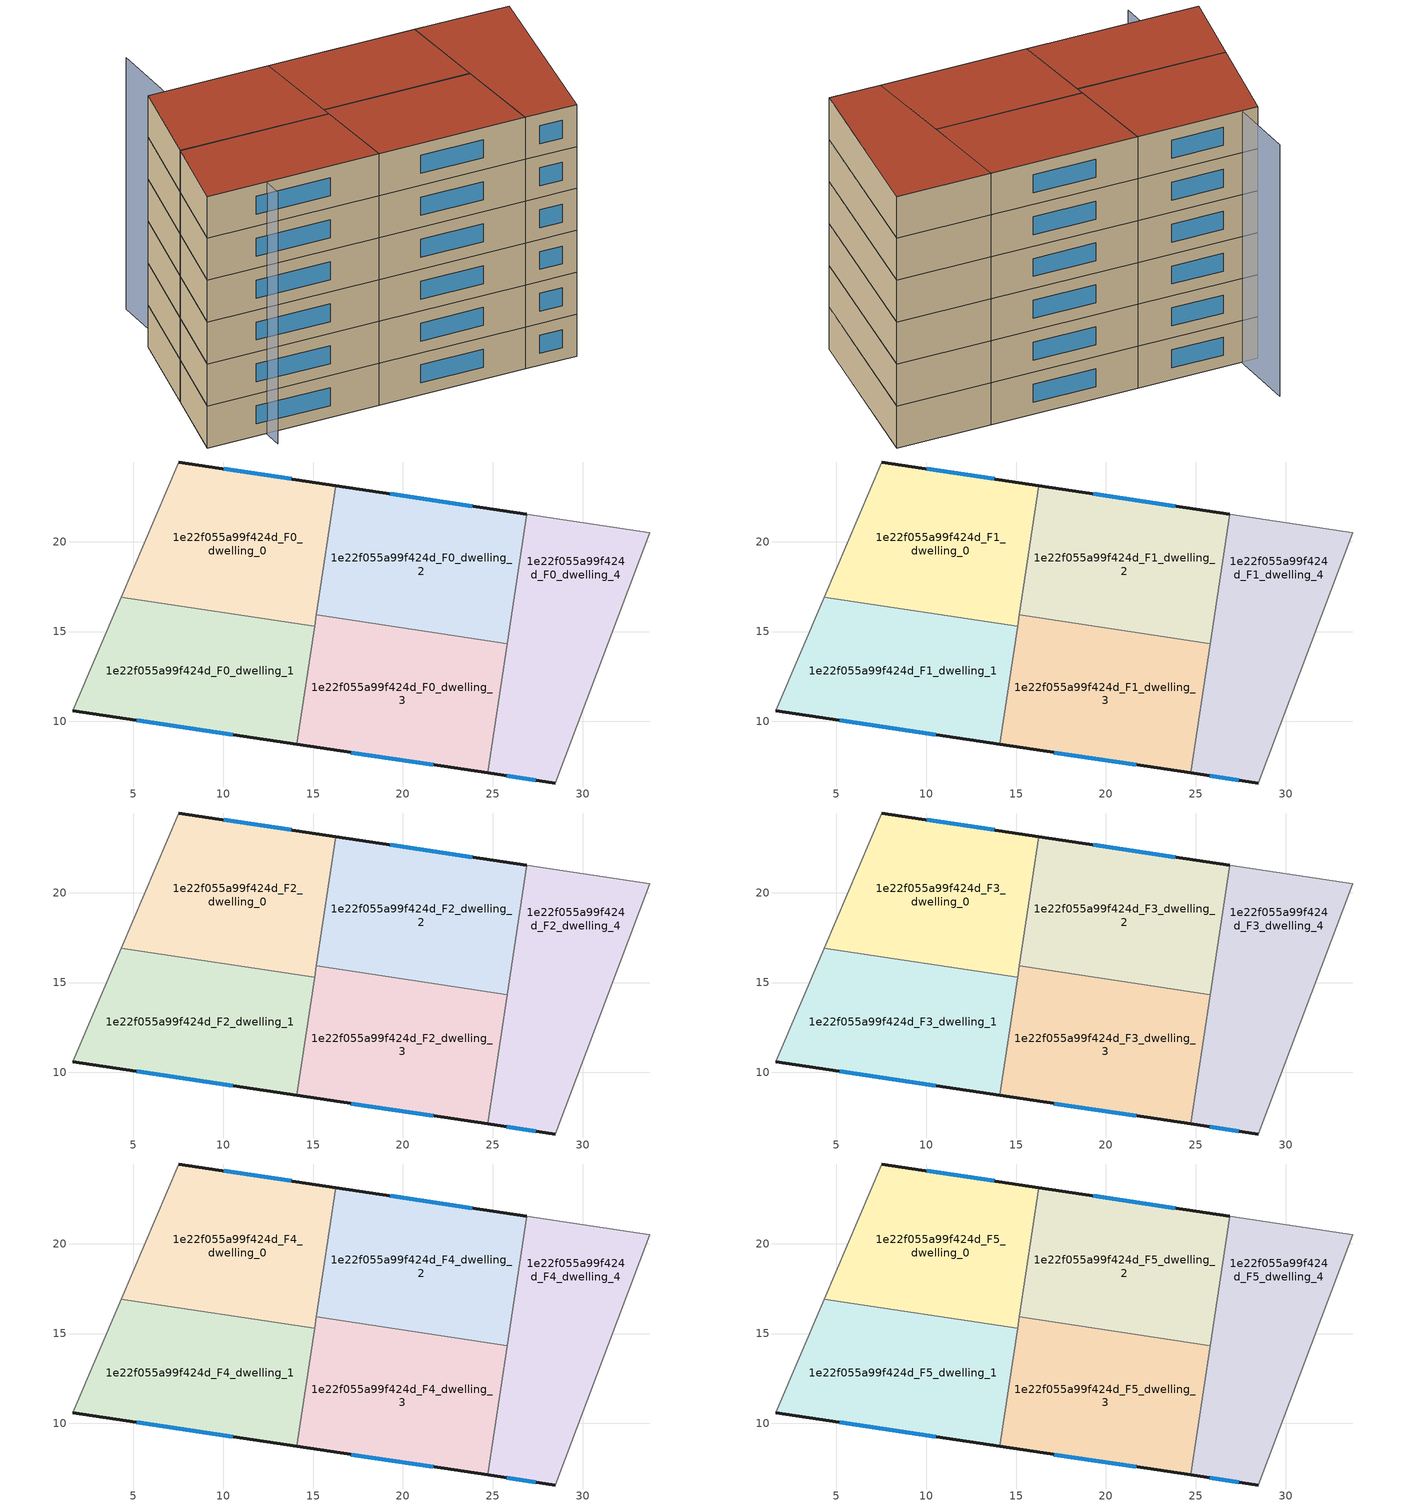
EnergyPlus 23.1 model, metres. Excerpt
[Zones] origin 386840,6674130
1e22f055a99f424d_F0_dwelling_0
 floor ground (EU_floor_Construction): 16.27,23.12 15.09,15.29 4.32,16.91 7.53,24.43 z0
 wall outside (EU_wall_Construction): 16.27,23.12 7.53,24.43 z0:3
 wall adiabatic (EU_wall_Construction): 7.53,24.43 4.32,16.91 z0:3
 wall to 1e22f055a99f424d_F0_dwelling_1 (EU_wall_Construction): 4.32,16.91 15.09,15.29 z0:3
 wall to 1e22f055a99f424d_F0_dwelling_2 (EU_wall_Construction): 15.18,15.93 16.27,23.12 z0:3
 wall to 1e22f055a99f424d_F0_dwelling_3 (EU_wall_Construction): 15.09,15.29 15.18,15.93 z0:3
 window (EU_Window_Construction): 13.77,23.5 10.03,24.06 z0.86:2.14
1e22f055a99f424d_F0_dwelling_1
 floor ground (EU_floor_Construction): 15.09,15.29 14.1,8.72 1.62,10.59 4.32,16.91 z0
 wall outside (EU_wall_Construction): 1.62,10.59 14.1,8.72 z0:3
 wall adiabatic (EU_wall_Construction): 4.32,16.91 1.62,10.59 z0:3
 wall to 1e22f055a99f424d_F0_dwelling_3 (EU_wall_Construction): 14.1,8.72 15.09,15.29 z0:3
 window (EU_Window_Construction): 5.19,10.06 10.53,9.26 z0.86:2.14
1e22f055a99f424d_F0_dwelling_2
 floor ground (EU_floor_Construction): 26.88,21.52 25.79,14.33 15.18,15.92 16.27,23.12 z0
 wall outside (EU_wall_Construction): 26.88,21.52 16.27,23.12 z0:3
 wall to 1e22f055a99f424d_F0_dwelling_3 (EU_wall_Construction): 15.18,15.92 25.79,14.33 z0:3
 wall to 1e22f055a99f424d_F0_dwelling_4 (EU_wall_Construction): 25.79,14.33 26.88,21.52 z0:3
 window (EU_Window_Construction): 23.84,21.98 19.3,22.66 z0.86:2.14
1e22f055a99f424d_F0_dwelling_3
 floor ground (EU_floor_Construction): 25.79,14.33 24.71,7.14 14.1,8.72 15.18,15.92 z0
 wall outside (EU_wall_Construction): 14.1,8.72 24.71,7.14 z0:3
 wall to 1e22f055a99f424d_F0_dwelling_4 (EU_wall_Construction): 24.71,7.14 25.79,14.33 z0:3
 window (EU_Window_Construction): 17.13,8.27 21.68,7.59 z0.86:2.14
1e22f055a99f424d_F0_dwelling_4
 floor ground (EU_floor_Construction): 33.73,20.49 28.47,6.58 24.71,7.14 26.88,21.52 z0
 wall outside (EU_wall_Construction): 24.71,7.14 28.47,6.58 z0:3
 wall adiabatic (EU_wall_Construction): 28.47,6.58 33.73,20.49 26.88,21.52 z0:3
 window (EU_Window_Construction): 25.78,6.98 27.39,6.74 z0.86:2.14
1e22f055a99f424d_F1_dwelling_0
 floor to 1e22f055a99f424d_F0_dwelling_0 (EU_floor_Construction): 16.26,23.12 15.09,15.29 4.32,16.91 7.53,24.43 z3
 wall outside (EU_wall_Construction): 16.27,23.12 7.53,24.43 z3:6
 wall adiabatic (EU_wall_Construction): 7.53,24.43 4.32,16.91 z3:6
 wall to 1e22f055a99f424d_F1_dwelling_1 (EU_wall_Construction): 4.32,16.91 15.09,15.29 z3:6
 wall to 1e22f055a99f424d_F1_dwelling_2 (EU_wall_Construction): 15.18,15.93 16.27,23.12 z3:6
 wall to 1e22f055a99f424d_F1_dwelling_3 (EU_wall_Construction): 15.09,15.29 15.18,15.93 z3:6
 window (EU_Window_Construction): 13.77,23.5 10.03,24.06 z3.86:5.14
1e22f055a99f424d_F1_dwelling_1
 floor to 1e22f055a99f424d_F0_dwelling_1 (EU_floor_Construction): 15.09,15.29 14.1,8.72 1.62,10.59 4.32,16.91 z3
 wall outside (EU_wall_Construction): 1.62,10.59 14.1,8.72 z3:6
 wall adiabatic (EU_wall_Construction): 4.32,16.91 1.62,10.59 z3:6
 wall to 1e22f055a99f424d_F1_dwelling_3 (EU_wall_Construction): 14.1,8.72 15.09,15.29 z3:6
 window (EU_Window_Construction): 5.19,10.06 10.53,9.26 z3.86:5.14
1e22f055a99f424d_F1_dwelling_2
 floor to 1e22f055a99f424d_F0_dwelling_2 (EU_floor_Construction): 26.88,21.52 25.79,14.33 15.18,15.92 16.26,23.12 z3
 wall outside (EU_wall_Construction): 26.88,21.52 16.27,23.12 z3:6
 wall to 1e22f055a99f424d_F1_dwelling_3 (EU_wall_Construction): 15.18,15.92 25.79,14.33 z3:6
 wall to 1e22f055a99f424d_F1_dwelling_4 (EU_wall_Construction): 25.79,14.33 26.88,21.52 z3:6
 window (EU_Window_Construction): 23.84,21.98 19.3,22.66 z3.86:5.14
1e22f055a99f424d_F1_dwelling_3
 floor to 1e22f055a99f424d_F0_dwelling_3 (EU_floor_Construction): 25.79,14.33 24.71,7.14 14.1,8.72 15.18,15.92 z3
 wall outside (EU_wall_Construction): 14.1,8.72 24.71,7.14 z3:6
 wall to 1e22f055a99f424d_F1_dwelling_4 (EU_wall_Construction): 24.71,7.14 25.79,14.33 z3:6
 window (EU_Window_Construction): 17.13,8.27 21.68,7.59 z3.86:5.14
1e22f055a99f424d_F1_dwelling_4
 floor to 1e22f055a99f424d_F0_dwelling_4 (EU_floor_Construction): 33.73,20.49 28.47,6.58 24.71,7.14 26.88,21.52 z3
 wall outside (EU_wall_Construction): 24.71,7.14 28.47,6.58 z3:6
 wall adiabatic (EU_wall_Construction): 28.47,6.58 33.73,20.49 26.88,21.52 z3:6
 window (EU_Window_Construction): 25.78,6.98 27.39,6.74 z3.86:5.14
1e22f055a99f424d_F2_dwelling_0
 floor to 1e22f055a99f424d_F1_dwelling_0 (EU_floor_Construction): 16.26,23.12 15.09,15.29 4.32,16.91 7.53,24.43 z6
 wall outside (EU_wall_Construction): 16.27,23.12 7.53,24.43 z6:9
 wall adiabatic (EU_wall_Construction): 7.53,24.43 4.32,16.91 z6:9
 wall to 1e22f055a99f424d_F2_dwelling_1 (EU_wall_Construction): 4.32,16.91 15.09,15.29 z6:9
 wall to 1e22f055a99f424d_F2_dwelling_2 (EU_wall_Construction): 15.18,15.93 16.27,23.12 z6:9
 wall to 1e22f055a99f424d_F2_dwelling_3 (EU_wall_Construction): 15.09,15.29 15.18,15.93 z6:9
 window (EU_Window_Construction): 13.77,23.5 10.03,24.06 z6.86:8.14
1e22f055a99f424d_F2_dwelling_1
 floor to 1e22f055a99f424d_F1_dwelling_1 (EU_floor_Construction): 15.09,15.29 14.1,8.72 1.62,10.59 4.32,16.91 z6
 wall outside (EU_wall_Construction): 1.62,10.59 14.1,8.72 z6:9
 wall adiabatic (EU_wall_Construction): 4.32,16.91 1.62,10.59 z6:9
 wall to 1e22f055a99f424d_F2_dwelling_3 (EU_wall_Construction): 14.1,8.72 15.09,15.29 z6:9
 window (EU_Window_Construction): 5.19,10.06 10.53,9.26 z6.86:8.14
1e22f055a99f424d_F2_dwelling_2
 floor to 1e22f055a99f424d_F1_dwelling_2 (EU_floor_Construction): 26.88,21.52 25.79,14.33 15.18,15.92 16.26,23.12 z6
 wall outside (EU_wall_Construction): 26.88,21.52 16.27,23.12 z6:9
 wall to 1e22f055a99f424d_F2_dwelling_3 (EU_wall_Construction): 15.18,15.92 25.79,14.33 z6:9
 wall to 1e22f055a99f424d_F2_dwelling_4 (EU_wall_Construction): 25.79,14.33 26.88,21.52 z6:9
 window (EU_Window_Construction): 23.84,21.98 19.3,22.66 z6.86:8.14
1e22f055a99f424d_F2_dwelling_3
 floor to 1e22f055a99f424d_F1_dwelling_3 (EU_floor_Construction): 25.79,14.33 24.71,7.14 14.1,8.72 15.18,15.92 z6
 wall outside (EU_wall_Construction): 14.1,8.72 24.71,7.14 z6:9
 wall to 1e22f055a99f424d_F2_dwelling_4 (EU_wall_Construction): 24.71,7.14 25.79,14.33 z6:9
 window (EU_Window_Construction): 17.13,8.27 21.68,7.59 z6.86:8.14
1e22f055a99f424d_F2_dwelling_4
 floor to 1e22f055a99f424d_F1_dwelling_4 (EU_floor_Construction): 33.73,20.49 28.47,6.58 24.71,7.14 26.88,21.52 z6
 wall outside (EU_wall_Construction): 24.71,7.14 28.47,6.58 z6:9
 wall adiabatic (EU_wall_Construction): 28.47,6.58 33.73,20.49 26.88,21.52 z6:9
 window (EU_Window_Construction): 25.78,6.98 27.39,6.74 z6.86:8.14
1e22f055a99f424d_F3_dwelling_0
 floor to 1e22f055a99f424d_F2_dwelling_0 (EU_floor_Construction): 16.26,23.12 15.09,15.29 4.32,16.91 7.53,24.43 z9
 wall outside (EU_wall_Construction): 16.27,23.12 7.53,24.43 z9:12
 wall adiabatic (EU_wall_Construction): 7.53,24.43 4.32,16.91 z9:12
 wall to 1e22f055a99f424d_F3_dwelling_1 (EU_wall_Construction): 4.32,16.91 15.09,15.29 z9:12
 wall to 1e22f055a99f424d_F3_dwelling_2 (EU_wall_Construction): 15.18,15.93 16.27,23.12 z9:12
 wall to 1e22f055a99f424d_F3_dwelling_3 (EU_wall_Construction): 15.09,15.29 15.18,15.93 z9:12
 window (EU_Window_Construction): 13.77,23.5 10.03,24.06 z9.86:11.14
1e22f055a99f424d_F3_dwelling_1
 floor to 1e22f055a99f424d_F2_dwelling_1 (EU_floor_Construction): 15.09,15.29 14.1,8.72 1.62,10.59 4.32,16.91 z9
 wall outside (EU_wall_Construction): 1.62,10.59 14.1,8.72 z9:12
 wall adiabatic (EU_wall_Construction): 4.32,16.91 1.62,10.59 z9:12
 wall to 1e22f055a99f424d_F3_dwelling_3 (EU_wall_Construction): 14.1,8.72 15.09,15.29 z9:12
 window (EU_Window_Construction): 5.19,10.06 10.53,9.26 z9.86:11.14
1e22f055a99f424d_F3_dwelling_2
 floor to 1e22f055a99f424d_F2_dwelling_2 (EU_floor_Construction): 26.88,21.52 25.79,14.33 15.18,15.92 16.26,23.12 z9
 wall outside (EU_wall_Construction): 26.88,21.52 16.27,23.12 z9:12
 wall to 1e22f055a99f424d_F3_dwelling_3 (EU_wall_Construction): 15.18,15.92 25.79,14.33 z9:12
 wall to 1e22f055a99f424d_F3_dwelling_4 (EU_wall_Construction): 25.79,14.33 26.88,21.52 z9:12
 window (EU_Window_Construction): 23.84,21.98 19.3,22.66 z9.86:11.14
1e22f055a99f424d_F3_dwelling_3
 floor to 1e22f055a99f424d_F2_dwelling_3 (EU_floor_Construction): 25.79,14.33 24.71,7.14 14.1,8.72 15.18,15.92 z9
 wall outside (EU_wall_Construction): 14.1,8.72 24.71,7.14 z9:12
 wall to 1e22f055a99f424d_F3_dwelling_4 (EU_wall_Construction): 24.71,7.14 25.79,14.33 z9:12
 window (EU_Window_Construction): 17.13,8.27 21.68,7.59 z9.86:11.14
1e22f055a99f424d_F3_dwelling_4
 floor to 1e22f055a99f424d_F2_dwelling_4 (EU_floor_Construction): 33.73,20.49 28.47,6.58 24.71,7.14 26.88,21.52 z9
 wall outside (EU_wall_Construction): 24.71,7.14 28.47,6.58 z9:12
 wall adiabatic (EU_wall_Construction): 28.47,6.58 33.73,20.49 26.88,21.52 z9:12
 window (EU_Window_Construction): 25.78,6.98 27.39,6.74 z9.86:11.14
1e22f055a99f424d_F4_dwelling_0
 floor to 1e22f055a99f424d_F3_dwelling_0 (EU_floor_Construction): 16.26,23.12 15.09,15.29 4.32,16.91 7.53,24.43 z12
 wall outside (EU_wall_Construction): 16.27,23.12 7.53,24.43 z12:15
 wall adiabatic (EU_wall_Construction): 7.53,24.43 4.32,16.91 z12:15
 wall to 1e22f055a99f424d_F4_dwelling_1 (EU_wall_Construction): 4.32,16.91 15.09,15.29 z12:15
 wall to 1e22f055a99f424d_F4_dwelling_2 (EU_wall_Construction): 15.18,15.93 16.27,23.12 z12:15
 wall to 1e22f055a99f424d_F4_dwelling_3 (EU_wall_Construction): 15.09,15.29 15.18,15.93 z12:15
 window (EU_Window_Construction): 13.77,23.5 10.03,24.06 z12.86:14.14
1e22f055a99f424d_F4_dwelling_1
 floor to 1e22f055a99f424d_F3_dwelling_1 (EU_floor_Construction): 15.09,15.29 14.1,8.72 1.62,10.59 4.32,16.91 z12
 wall outside (EU_wall_Construction): 1.62,10.59 14.1,8.72 z12:15
 wall adiabatic (EU_wall_Construction): 4.32,16.91 1.62,10.59 z12:15
 wall to 1e22f055a99f424d_F4_dwelling_3 (EU_wall_Construction): 14.1,8.72 15.09,15.29 z12:15
 window (EU_Window_Construction): 5.19,10.06 10.53,9.26 z12.86:14.14
1e22f055a99f424d_F4_dwelling_2
 floor to 1e22f055a99f424d_F3_dwelling_2 (EU_floor_Construction): 26.88,21.52 25.79,14.33 15.18,15.92 16.26,23.12 z12
 wall outside (EU_wall_Construction): 26.88,21.52 16.27,23.12 z12:15
 wall to 1e22f055a99f424d_F4_dwelling_3 (EU_wall_Construction): 15.18,15.92 25.79,14.33 z12:15
 wall to 1e22f055a99f424d_F4_dwelling_4 (EU_wall_Construction): 25.79,14.33 26.88,21.52 z12:15
 window (EU_Window_Construction): 23.84,21.98 19.3,22.66 z12.86:14.14
1e22f055a99f424d_F4_dwelling_3
 floor to 1e22f055a99f424d_F3_dwelling_3 (EU_floor_Construction): 25.79,14.33 24.71,7.14 14.1,8.72 15.18,15.92 z12
 wall outside (EU_wall_Construction): 14.1,8.72 24.71,7.14 z12:15
 wall to 1e22f055a99f424d_F4_dwelling_4 (EU_wall_Construction): 24.71,7.14 25.79,14.33 z12:15
 window (EU_Window_Construction): 17.13,8.27 21.68,7.59 z12.86:14.14
1e22f055a99f424d_F4_dwelling_4
 floor to 1e22f055a99f424d_F3_dwelling_4 (EU_floor_Construction): 33.73,20.49 28.47,6.58 24.71,7.14 26.88,21.52 z12
 wall outside (EU_wall_Construction): 24.71,7.14 28.47,6.58 z12:15
 wall adiabatic (EU_wall_Construction): 28.47,6.58 33.73,20.49 26.88,21.52 z12:15
 window (EU_Window_Construction): 25.78,6.98 27.39,6.74 z12.86:14.14
1e22f055a99f424d_F5_dwelling_0
 floor to 1e22f055a99f424d_F4_dwelling_0 (EU_floor_Construction): 16.26,23.12 15.09,15.29 4.32,16.91 7.53,24.43 z15
 wall outside (EU_wall_Construction): 16.27,23.12 7.53,24.43 z15:18
 wall adiabatic (EU_wall_Construction): 7.53,24.43 4.32,16.91 z15:18
 wall to 1e22f055a99f424d_F5_dwelling_1 (EU_wall_Construction): 4.32,16.91 15.09,15.29 z15:18
 wall to 1e22f055a99f424d_F5_dwelling_2 (EU_wall_Construction): 15.18,15.93 16.27,23.12 z15:18
 wall to 1e22f055a99f424d_F5_dwelling_3 (EU_wall_Construction): 15.09,15.29 15.18,15.93 z15:18
 window (EU_Window_Construction): 13.77,23.5 10.03,24.06 z15.86:17.14
 roof outside (EU_roof_Construction): 15.09,15.29 16.27,23.12 7.53,24.43 4.32,16.91 z18
1e22f055a99f424d_F5_dwelling_1
 floor to 1e22f055a99f424d_F4_dwelling_1 (EU_floor_Construction): 15.09,15.29 14.1,8.72 1.62,10.59 4.32,16.91 z15
 wall outside (EU_wall_Construction): 1.62,10.59 14.1,8.72 z15:18
 wall adiabatic (EU_wall_Construction): 4.32,16.91 1.62,10.59 z15:18
 wall to 1e22f055a99f424d_F5_dwelling_3 (EU_wall_Construction): 14.1,8.72 15.09,15.29 z15:18
 window (EU_Window_Construction): 5.19,10.06 10.53,9.26 z15.86:17.14
 roof outside (EU_roof_Construction): 14.1,8.72 15.09,15.29 4.32,16.91 1.62,10.59 z18
1e22f055a99f424d_F5_dwelling_2
 floor to 1e22f055a99f424d_F4_dwelling_2 (EU_floor_Construction): 26.88,21.52 25.79,14.33 15.18,15.92 16.26,23.12 z15
 wall outside (EU_wall_Construction): 26.88,21.52 16.27,23.12 z15:18
 wall to 1e22f055a99f424d_F5_dwelling_3 (EU_wall_Construction): 15.18,15.92 25.79,14.33 z15:18
 wall to 1e22f055a99f424d_F5_dwelling_4 (EU_wall_Construction): 25.79,14.33 26.88,21.52 z15:18
 window (EU_Window_Construction): 23.84,21.98 19.3,22.66 z15.86:17.14
 roof outside (EU_roof_Construction): 25.79,14.33 26.88,21.52 16.27,23.12 15.18,15.92 z18
1e22f055a99f424d_F5_dwelling_3
 floor to 1e22f055a99f424d_F4_dwelling_3 (EU_floor_Construction): 25.79,14.33 24.71,7.14 14.1,8.72 15.18,15.92 z15
 wall outside (EU_wall_Construction): 14.1,8.72 24.71,7.14 z15:18
 wall to 1e22f055a99f424d_F5_dwelling_4 (EU_wall_Construction): 24.71,7.14 25.79,14.33 z15:18
 window (EU_Window_Construction): 17.13,8.27 21.68,7.59 z15.86:17.14
 roof outside (EU_roof_Construction): 24.71,7.14 25.79,14.33 15.18,15.92 14.1,8.72 z18
1e22f055a99f424d_F5_dwelling_4
 floor to 1e22f055a99f424d_F4_dwelling_4 (EU_floor_Construction): 33.73,20.49 28.47,6.58 24.71,7.14 26.88,21.52 z15
 wall outside (EU_wall_Construction): 24.71,7.14 28.47,6.58 z15:18
 wall adiabatic (EU_wall_Construction): 28.47,6.58 33.73,20.49 26.88,21.52 z15:18
 window (EU_Window_Construction): 25.78,6.98 27.39,6.74 z15.86:17.14
 roof outside (EU_roof_Construction): 28.47,6.58 33.73,20.49 26.88,21.52 24.71,7.14 z18
shading: 9.74,29.6 5.58,8.34 z0:18
[Building]
EU S2 Campaign: North Axis=0; Terrain=City; Solar Distribution=FullExterior
[Site:Location]
Helsinki-Vantaa.AP: Latitude=60.317; Longitude=24.963; Time Zone=2; Elevation=54.6
[SizingPeriod:WeatherFileDays]
AnnualSizingPeriod: Begin Month=1; Begin Day of Month=1; End Month=12; End Day of Month=31; Day of Week for Start Day=Monday; Use Weather File Daylight Saving Period=No; Use Weather File Rain and Snow Indicators=No
[MATERIAL]
EU_InternalMass_Material: Roughness=MediumRough; Thickness=0.1; Conductivity=1; Density=1800; Specific Heat=900; Thermal Absorptance=0.9; Solar Absorptance=0.7; Visible Absorptance=0.7
[MATERIAL:NOMASS] Roughness=MediumRough; Thermal Absorptance=0.9; Solar Absorptance=0.7; Visible Absorptance=0.7
Name | Thermal Resistance
EU_wall_NoMass | 1.10183
EU_roof_NoMass; EU_floor_NoMass | 1.70606
[WINDOWMATERIAL:SIMPLEGLAZINGSYSTEM]
EU_Window_SimpleGlazing: UFactor=3.11035; Solar Heat Gain Coefficient=0.8; Visible Transmittance=0.8
[CONSTRUCTION]
EU_wall_Construction: EU_wall_NoMass
EU_roof_Construction: EU_roof_NoMass
EU_floor_Construction: EU_floor_NoMass
EU_Window_Construction: EU_Window_SimpleGlazing
EU_InternalMass_Construction: EU_InternalMass_Material
[ZONE] Type=1; Multiplier=1; Ceiling Height=autocalculate; Floor Area=autocalculate; Part of Total Floor Area=Yes
Name | Volume
1e22f055a99f424d_F0_dwelling_0; 1e22f055a99f424d_F1_dwelling_0; 1e22f055a99f424d_F2_dwelling_0; 1e22f055a99f424d_F3_dwelling_0; 1e22f055a99f424d_F4_dwelling_0; 1e22f055a99f424d_F5_dwelling_0 | 234.206
1e22f055a99f424d_F0_dwelling_1; 1e22f055a99f424d_F1_dwelling_1; 1e22f055a99f424d_F2_dwelling_1; 1e22f055a99f424d_F3_dwelling_1; 1e22f055a99f424d_F4_dwelling_1; 1e22f055a99f424d_F5_dwelling_1 | 234.234
1e22f055a99f424d_F0_dwelling_2 | 234.2
1e22f055a99f424d_F1_dwelling_2; 1e22f055a99f424d_F2_dwelling_2; 1e22f055a99f424d_F3_dwelling_2; 1e22f055a99f424d_F4_dwelling_2; 1e22f055a99f424d_F5_dwelling_2 | 234.201
1e22f055a99f424d_F0_dwelling_3 | 234.195
1e22f055a99f424d_F1_dwelling_3; 1e22f055a99f424d_F2_dwelling_3; 1e22f055a99f424d_F3_dwelling_3; 1e22f055a99f424d_F4_dwelling_3; 1e22f055a99f424d_F5_dwelling_3 | 234.193
1e22f055a99f424d_F0_dwelling_4; 1e22f055a99f424d_F1_dwelling_4; 1e22f055a99f424d_F2_dwelling_4; 1e22f055a99f424d_F3_dwelling_4; 1e22f055a99f424d_F4_dwelling_4; 1e22f055a99f424d_F5_dwelling_4 | 234.211
[INTERNALMASS] Construction=EU_InternalMass_Construction
Name | Zone or ZoneList | Surface Area
1e22f055a99f424d_F0_dwelling_0_EU_InternalMass | 1e22f055a99f424d_F0_dwelling_0 | 78.0665
1e22f055a99f424d_F0_dwelling_1_EU_InternalMass | 1e22f055a99f424d_F0_dwelling_1 | 78.0768
1e22f055a99f424d_F0_dwelling_2_EU_InternalMass | 1e22f055a99f424d_F0_dwelling_2 | 78.066
1e22f055a99f424d_F0_dwelling_3_EU_InternalMass | 1e22f055a99f424d_F0_dwelling_3 | 78.0651
1e22f055a99f424d_F0_dwelling_4_EU_InternalMass | 1e22f055a99f424d_F0_dwelling_4 | 78.0704
1e22f055a99f424d_F1_dwelling_0_EU_InternalMass | 1e22f055a99f424d_F1_dwelling_0 | 78.0665
1e22f055a99f424d_F1_dwelling_1_EU_InternalMass | 1e22f055a99f424d_F1_dwelling_1 | 78.0768
1e22f055a99f424d_F1_dwelling_2_EU_InternalMass | 1e22f055a99f424d_F1_dwelling_2 | 78.066
1e22f055a99f424d_F1_dwelling_3_EU_InternalMass | 1e22f055a99f424d_F1_dwelling_3 | 78.0651
1e22f055a99f424d_F1_dwelling_4_EU_InternalMass | 1e22f055a99f424d_F1_dwelling_4 | 78.0704
1e22f055a99f424d_F2_dwelling_0_EU_InternalMass | 1e22f055a99f424d_F2_dwelling_0 | 78.0665
1e22f055a99f424d_F2_dwelling_1_EU_InternalMass | 1e22f055a99f424d_F2_dwelling_1 | 78.0768
1e22f055a99f424d_F2_dwelling_2_EU_InternalMass | 1e22f055a99f424d_F2_dwelling_2 | 78.066
1e22f055a99f424d_F2_dwelling_3_EU_InternalMass | 1e22f055a99f424d_F2_dwelling_3 | 78.0651
1e22f055a99f424d_F2_dwelling_4_EU_InternalMass | 1e22f055a99f424d_F2_dwelling_4 | 78.0704
1e22f055a99f424d_F3_dwelling_0_EU_InternalMass | 1e22f055a99f424d_F3_dwelling_0 | 78.0665
1e22f055a99f424d_F3_dwelling_1_EU_InternalMass | 1e22f055a99f424d_F3_dwelling_1 | 78.0768
1e22f055a99f424d_F3_dwelling_2_EU_InternalMass | 1e22f055a99f424d_F3_dwelling_2 | 78.066
1e22f055a99f424d_F3_dwelling_3_EU_InternalMass | 1e22f055a99f424d_F3_dwelling_3 | 78.0651
1e22f055a99f424d_F3_dwelling_4_EU_InternalMass | 1e22f055a99f424d_F3_dwelling_4 | 78.0704
1e22f055a99f424d_F4_dwelling_0_EU_InternalMass | 1e22f055a99f424d_F4_dwelling_0 | 78.0665
1e22f055a99f424d_F4_dwelling_1_EU_InternalMass | 1e22f055a99f424d_F4_dwelling_1 | 78.0768
1e22f055a99f424d_F4_dwelling_2_EU_InternalMass | 1e22f055a99f424d_F4_dwelling_2 | 78.066
1e22f055a99f424d_F4_dwelling_3_EU_InternalMass | 1e22f055a99f424d_F4_dwelling_3 | 78.0651
1e22f055a99f424d_F4_dwelling_4_EU_InternalMass | 1e22f055a99f424d_F4_dwelling_4 | 78.0704
1e22f055a99f424d_F5_dwelling_0_EU_InternalMass | 1e22f055a99f424d_F5_dwelling_0 | 78.0665
1e22f055a99f424d_F5_dwelling_1_EU_InternalMass | 1e22f055a99f424d_F5_dwelling_1 | 78.0768
1e22f055a99f424d_F5_dwelling_2_EU_InternalMass | 1e22f055a99f424d_F5_dwelling_2 | 78.066
1e22f055a99f424d_F5_dwelling_3_EU_InternalMass | 1e22f055a99f424d_F5_dwelling_3 | 78.0651
1e22f055a99f424d_F5_dwelling_4_EU_InternalMass | 1e22f055a99f424d_F5_dwelling_4 | 78.0704
[OTHEREQUIPMENT] Fuel Type=Electricity; Design Level Calculation Method=Watts/Area; Power per Zone Floor Area=1; Fraction Latent=0; Fraction Radiant=0; Fraction Lost=0; Carbon Dioxide Generation Rate=0; EndUse Subcategory=EU_Step8_InternalGains
Name | Zone or ZoneList or Space or SpaceList | Schedule
EU_Step8_InternalGain_1e22f055a99f424d_F0_dwelling_0_f000 | 1e22f055a99f424d_F0_dwelling_0 | EU_Step8_GainSchedule_1e22f055a99f424d_F0_dwelling_0_f000
EU_Step8_InternalGain_1e22f055a99f424d_F0_dwelling_1_f000 | 1e22f055a99f424d_F0_dwelling_1 | EU_Step8_GainSchedule_1e22f055a99f424d_F0_dwelling_1_f000
EU_Step8_InternalGain_1e22f055a99f424d_F0_dwelling_2_f000 | 1e22f055a99f424d_F0_dwelling_2 | EU_Step8_GainSchedule_1e22f055a99f424d_F0_dwelling_2_f000
EU_Step8_InternalGain_1e22f055a99f424d_F0_dwelling_3_f000 | 1e22f055a99f424d_F0_dwelling_3 | EU_Step8_GainSchedule_1e22f055a99f424d_F0_dwelling_3_f000
EU_Step8_InternalGain_1e22f055a99f424d_F0_dwelling_4_f000 | 1e22f055a99f424d_F0_dwelling_4 | EU_Step8_GainSchedule_1e22f055a99f424d_F0_dwelling_4_f000
EU_Step8_InternalGain_1e22f055a99f424d_F1_dwelling_0_f000 | 1e22f055a99f424d_F1_dwelling_0 | EU_Step8_GainSchedule_1e22f055a99f424d_F1_dwelling_0_f000
EU_Step8_InternalGain_1e22f055a99f424d_F1_dwelling_1_f000 | 1e22f055a99f424d_F1_dwelling_1 | EU_Step8_GainSchedule_1e22f055a99f424d_F1_dwelling_1_f000
EU_Step8_InternalGain_1e22f055a99f424d_F1_dwelling_2_f000 | 1e22f055a99f424d_F1_dwelling_2 | EU_Step8_GainSchedule_1e22f055a99f424d_F1_dwelling_2_f000
EU_Step8_InternalGain_1e22f055a99f424d_F1_dwelling_3_f000 | 1e22f055a99f424d_F1_dwelling_3 | EU_Step8_GainSchedule_1e22f055a99f424d_F1_dwelling_3_f000
EU_Step8_InternalGain_1e22f055a99f424d_F1_dwelling_4_f000 | 1e22f055a99f424d_F1_dwelling_4 | EU_Step8_GainSchedule_1e22f055a99f424d_F1_dwelling_4_f000
EU_Step8_InternalGain_1e22f055a99f424d_F2_dwelling_0_f000 | 1e22f055a99f424d_F2_dwelling_0 | EU_Step8_GainSchedule_1e22f055a99f424d_F2_dwelling_0_f000
EU_Step8_InternalGain_1e22f055a99f424d_F2_dwelling_1_f000 | 1e22f055a99f424d_F2_dwelling_1 | EU_Step8_GainSchedule_1e22f055a99f424d_F2_dwelling_1_f000
EU_Step8_InternalGain_1e22f055a99f424d_F2_dwelling_2_f000 | 1e22f055a99f424d_F2_dwelling_2 | EU_Step8_GainSchedule_1e22f055a99f424d_F2_dwelling_2_f000
EU_Step8_InternalGain_1e22f055a99f424d_F2_dwelling_3_f000 | 1e22f055a99f424d_F2_dwelling_3 | EU_Step8_GainSchedule_1e22f055a99f424d_F2_dwelling_3_f000
EU_Step8_InternalGain_1e22f055a99f424d_F2_dwelling_4_f000 | 1e22f055a99f424d_F2_dwelling_4 | EU_Step8_GainSchedule_1e22f055a99f424d_F2_dwelling_4_f000
EU_Step8_InternalGain_1e22f055a99f424d_F3_dwelling_0_f000 | 1e22f055a99f424d_F3_dwelling_0 | EU_Step8_GainSchedule_1e22f055a99f424d_F3_dwelling_0_f000
EU_Step8_InternalGain_1e22f055a99f424d_F3_dwelling_1_f000 | 1e22f055a99f424d_F3_dwelling_1 | EU_Step8_GainSchedule_1e22f055a99f424d_F3_dwelling_1_f000
EU_Step8_InternalGain_1e22f055a99f424d_F3_dwelling_2_f000 | 1e22f055a99f424d_F3_dwelling_2 | EU_Step8_GainSchedule_1e22f055a99f424d_F3_dwelling_2_f000
EU_Step8_InternalGain_1e22f055a99f424d_F3_dwelling_3_f000 | 1e22f055a99f424d_F3_dwelling_3 | EU_Step8_GainSchedule_1e22f055a99f424d_F3_dwelling_3_f000
EU_Step8_InternalGain_1e22f055a99f424d_F3_dwelling_4_f000 | 1e22f055a99f424d_F3_dwelling_4 | EU_Step8_GainSchedule_1e22f055a99f424d_F3_dwelling_4_f000
EU_Step8_InternalGain_1e22f055a99f424d_F4_dwelling_0_f000 | 1e22f055a99f424d_F4_dwelling_0 | EU_Step8_GainSchedule_1e22f055a99f424d_F4_dwelling_0_f000
EU_Step8_InternalGain_1e22f055a99f424d_F4_dwelling_1_f000 | 1e22f055a99f424d_F4_dwelling_1 | EU_Step8_GainSchedule_1e22f055a99f424d_F4_dwelling_1_f000
EU_Step8_InternalGain_1e22f055a99f424d_F4_dwelling_2_f000 | 1e22f055a99f424d_F4_dwelling_2 | EU_Step8_GainSchedule_1e22f055a99f424d_F4_dwelling_2_f000
EU_Step8_InternalGain_1e22f055a99f424d_F4_dwelling_3_f000 | 1e22f055a99f424d_F4_dwelling_3 | EU_Step8_GainSchedule_1e22f055a99f424d_F4_dwelling_3_f000
EU_Step8_InternalGain_1e22f055a99f424d_F4_dwelling_4_f000 | 1e22f055a99f424d_F4_dwelling_4 | EU_Step8_GainSchedule_1e22f055a99f424d_F4_dwelling_4_f000
EU_Step8_InternalGain_1e22f055a99f424d_F5_dwelling_0_f000 | 1e22f055a99f424d_F5_dwelling_0 | EU_Step8_GainSchedule_1e22f055a99f424d_F5_dwelling_0_f000
EU_Step8_InternalGain_1e22f055a99f424d_F5_dwelling_1_f000 | 1e22f055a99f424d_F5_dwelling_1 | EU_Step8_GainSchedule_1e22f055a99f424d_F5_dwelling_1_f000
EU_Step8_InternalGain_1e22f055a99f424d_F5_dwelling_2_f000 | 1e22f055a99f424d_F5_dwelling_2 | EU_Step8_GainSchedule_1e22f055a99f424d_F5_dwelling_2_f000
EU_Step8_InternalGain_1e22f055a99f424d_F5_dwelling_3_f000 | 1e22f055a99f424d_F5_dwelling_3 | EU_Step8_GainSchedule_1e22f055a99f424d_F5_dwelling_3_f000
EU_Step8_InternalGain_1e22f055a99f424d_F5_dwelling_4_f000 | 1e22f055a99f424d_F5_dwelling_4 | EU_Step8_GainSchedule_1e22f055a99f424d_F5_dwelling_4_f000
[ZONEVENTILATION:DESIGNFLOWRATE] Schedule=EU_AlwaysOn; Design Flow Rate Calculation Method=AirChanges/Hour; Air Changes per Hour=0.756316; Ventilation Type=Natural; Fan Pressure Rise=0; Fan Total Efficiency=1; Constant Term Coefficient=1; Temperature Term Coefficient=0; Velocity Term Coefficient=0; Velocity Squared Term Coefficient=0; Minimum Indoor Temperature=-100; Maximum Indoor Temperature=100; Delta Temperature=-100; Minimum Outdoor Temperature=-100; Maximum Outdoor Temperature=100; Maximum Wind Speed=40
Name | Zone or ZoneList or Space or SpaceList
EU_ConstantAir_1e22f055a99f424d_F0_dwelling_0 | 1e22f055a99f424d_F0_dwelling_0
EU_ConstantAir_1e22f055a99f424d_F0_dwelling_1 | 1e22f055a99f424d_F0_dwelling_1
EU_ConstantAir_1e22f055a99f424d_F0_dwelling_2 | 1e22f055a99f424d_F0_dwelling_2
EU_ConstantAir_1e22f055a99f424d_F0_dwelling_3 | 1e22f055a99f424d_F0_dwelling_3
EU_ConstantAir_1e22f055a99f424d_F0_dwelling_4 | 1e22f055a99f424d_F0_dwelling_4
EU_ConstantAir_1e22f055a99f424d_F1_dwelling_0 | 1e22f055a99f424d_F1_dwelling_0
EU_ConstantAir_1e22f055a99f424d_F1_dwelling_1 | 1e22f055a99f424d_F1_dwelling_1
EU_ConstantAir_1e22f055a99f424d_F1_dwelling_2 | 1e22f055a99f424d_F1_dwelling_2
EU_ConstantAir_1e22f055a99f424d_F1_dwelling_3 | 1e22f055a99f424d_F1_dwelling_3
EU_ConstantAir_1e22f055a99f424d_F1_dwelling_4 | 1e22f055a99f424d_F1_dwelling_4
EU_ConstantAir_1e22f055a99f424d_F2_dwelling_0 | 1e22f055a99f424d_F2_dwelling_0
EU_ConstantAir_1e22f055a99f424d_F2_dwelling_1 | 1e22f055a99f424d_F2_dwelling_1
EU_ConstantAir_1e22f055a99f424d_F2_dwelling_2 | 1e22f055a99f424d_F2_dwelling_2
EU_ConstantAir_1e22f055a99f424d_F2_dwelling_3 | 1e22f055a99f424d_F2_dwelling_3
EU_ConstantAir_1e22f055a99f424d_F2_dwelling_4 | 1e22f055a99f424d_F2_dwelling_4
EU_ConstantAir_1e22f055a99f424d_F3_dwelling_0 | 1e22f055a99f424d_F3_dwelling_0
EU_ConstantAir_1e22f055a99f424d_F3_dwelling_1 | 1e22f055a99f424d_F3_dwelling_1
EU_ConstantAir_1e22f055a99f424d_F3_dwelling_2 | 1e22f055a99f424d_F3_dwelling_2
EU_ConstantAir_1e22f055a99f424d_F3_dwelling_3 | 1e22f055a99f424d_F3_dwelling_3
EU_ConstantAir_1e22f055a99f424d_F3_dwelling_4 | 1e22f055a99f424d_F3_dwelling_4
EU_ConstantAir_1e22f055a99f424d_F4_dwelling_0 | 1e22f055a99f424d_F4_dwelling_0
EU_ConstantAir_1e22f055a99f424d_F4_dwelling_1 | 1e22f055a99f424d_F4_dwelling_1
EU_ConstantAir_1e22f055a99f424d_F4_dwelling_2 | 1e22f055a99f424d_F4_dwelling_2
EU_ConstantAir_1e22f055a99f424d_F4_dwelling_3 | 1e22f055a99f424d_F4_dwelling_3
EU_ConstantAir_1e22f055a99f424d_F4_dwelling_4 | 1e22f055a99f424d_F4_dwelling_4
EU_ConstantAir_1e22f055a99f424d_F5_dwelling_0 | 1e22f055a99f424d_F5_dwelling_0
EU_ConstantAir_1e22f055a99f424d_F5_dwelling_1 | 1e22f055a99f424d_F5_dwelling_1
EU_ConstantAir_1e22f055a99f424d_F5_dwelling_2 | 1e22f055a99f424d_F5_dwelling_2
EU_ConstantAir_1e22f055a99f424d_F5_dwelling_3 | 1e22f055a99f424d_F5_dwelling_3
EU_ConstantAir_1e22f055a99f424d_F5_dwelling_4 | 1e22f055a99f424d_F5_dwelling_4
[HVACTEMPLATE:THERMOSTAT] Constant Heating Setpoint=20; Constant Cooling Setpoint=50
EU_HeatOnly_1e22f055a99f424d_F0_dwelling_0; EU_HeatOnly_1e22f055a99f424d_F0_dwelling_1; EU_HeatOnly_1e22f055a99f424d_F0_dwelling_2; EU_HeatOnly_1e22f055a99f424d_F0_dwelling_3; EU_HeatOnly_1e22f055a99f424d_F0_dwelling_4; EU_HeatOnly_1e22f055a99f424d_F1_dwelling_0; EU_HeatOnly_1e22f055a99f424d_F1_dwelling_1; EU_HeatOnly_1e22f055a99f424d_F1_dwelling_2; EU_HeatOnly_1e22f055a99f424d_F1_dwelling_3; EU_HeatOnly_1e22f055a99f424d_F1_dwelling_4; EU_HeatOnly_1e22f055a99f424d_F2_dwelling_0; EU_HeatOnly_1e22f055a99f424d_F2_dwelling_1; EU_HeatOnly_1e22f055a99f424d_F2_dwelling_2; EU_HeatOnly_1e22f055a99f424d_F2_dwelling_3; EU_HeatOnly_1e22f055a99f424d_F2_dwelling_4; EU_HeatOnly_1e22f055a99f424d_F3_dwelling_0; EU_HeatOnly_1e22f055a99f424d_F3_dwelling_1; EU_HeatOnly_1e22f055a99f424d_F3_dwelling_2; EU_HeatOnly_1e22f055a99f424d_F3_dwelling_3; EU_HeatOnly_1e22f055a99f424d_F3_dwelling_4; EU_HeatOnly_1e22f055a99f424d_F4_dwelling_0; EU_HeatOnly_1e22f055a99f424d_F4_dwelling_1; EU_HeatOnly_1e22f055a99f424d_F4_dwelling_2; EU_HeatOnly_1e22f055a99f424d_F4_dwelling_3; EU_HeatOnly_1e22f055a99f424d_F4_dwelling_4; EU_HeatOnly_1e22f055a99f424d_F5_dwelling_0; EU_HeatOnly_1e22f055a99f424d_F5_dwelling_1; EU_HeatOnly_1e22f055a99f424d_F5_dwelling_2; EU_HeatOnly_1e22f055a99f424d_F5_dwelling_3; EU_HeatOnly_1e22f055a99f424d_F5_dwelling_4
[HVACTEMPLATE:ZONE:IDEALLOADSAIRSYSTEM] System Availability Schedule=EU_AlwaysOn; Maximum Heating Supply Air Temperature=50; Minimum Cooling Supply Air Temperature=13; Maximum Heating Supply Air Humidity Ratio=0.0156; Minimum Cooling Supply Air Humidity Ratio=0.0077; Heating Limit=NoLimit; Cooling Limit=NoLimit; Heating Availability Schedule=EU_AlwaysOn; Cooling Availability Schedule=EU_CoolingOff; Dehumidification Control Type=ConstantSensibleHeatRatio; Cooling Sensible Heat Ratio=0.7; Dehumidification Setpoint=60; Humidification Control Type=None; Humidification Setpoint=30; Outdoor Air Method=None; Outdoor Air Flow Rate per Person=0.00944; Outdoor Air Flow Rate per Zone Floor Area=0; Outdoor Air Flow Rate per Zone=0; Demand Controlled Ventilation Type=None; Outdoor Air Economizer Type=NoEconomizer; Heat Recovery Type=None; Sensible Heat Recovery Effectiveness=0.7; Latent Heat Recovery Effectiveness=0.65
Name | Template Thermostat
1e22f055a99f424d_F0_dwelling_0 | EU_HeatOnly_1e22f055a99f424d_F0_dwelling_0
1e22f055a99f424d_F0_dwelling_1 | EU_HeatOnly_1e22f055a99f424d_F0_dwelling_1
1e22f055a99f424d_F0_dwelling_2 | EU_HeatOnly_1e22f055a99f424d_F0_dwelling_2
1e22f055a99f424d_F0_dwelling_3 | EU_HeatOnly_1e22f055a99f424d_F0_dwelling_3
1e22f055a99f424d_F0_dwelling_4 | EU_HeatOnly_1e22f055a99f424d_F0_dwelling_4
1e22f055a99f424d_F1_dwelling_0 | EU_HeatOnly_1e22f055a99f424d_F1_dwelling_0
1e22f055a99f424d_F1_dwelling_1 | EU_HeatOnly_1e22f055a99f424d_F1_dwelling_1
1e22f055a99f424d_F1_dwelling_2 | EU_HeatOnly_1e22f055a99f424d_F1_dwelling_2
1e22f055a99f424d_F1_dwelling_3 | EU_HeatOnly_1e22f055a99f424d_F1_dwelling_3
1e22f055a99f424d_F1_dwelling_4 | EU_HeatOnly_1e22f055a99f424d_F1_dwelling_4
1e22f055a99f424d_F2_dwelling_0 | EU_HeatOnly_1e22f055a99f424d_F2_dwelling_0
1e22f055a99f424d_F2_dwelling_1 | EU_HeatOnly_1e22f055a99f424d_F2_dwelling_1
1e22f055a99f424d_F2_dwelling_2 | EU_HeatOnly_1e22f055a99f424d_F2_dwelling_2
1e22f055a99f424d_F2_dwelling_3 | EU_HeatOnly_1e22f055a99f424d_F2_dwelling_3
1e22f055a99f424d_F2_dwelling_4 | EU_HeatOnly_1e22f055a99f424d_F2_dwelling_4
1e22f055a99f424d_F3_dwelling_0 | EU_HeatOnly_1e22f055a99f424d_F3_dwelling_0
1e22f055a99f424d_F3_dwelling_1 | EU_HeatOnly_1e22f055a99f424d_F3_dwelling_1
1e22f055a99f424d_F3_dwelling_2 | EU_HeatOnly_1e22f055a99f424d_F3_dwelling_2
1e22f055a99f424d_F3_dwelling_3 | EU_HeatOnly_1e22f055a99f424d_F3_dwelling_3
1e22f055a99f424d_F3_dwelling_4 | EU_HeatOnly_1e22f055a99f424d_F3_dwelling_4
1e22f055a99f424d_F4_dwelling_0 | EU_HeatOnly_1e22f055a99f424d_F4_dwelling_0
1e22f055a99f424d_F4_dwelling_1 | EU_HeatOnly_1e22f055a99f424d_F4_dwelling_1
1e22f055a99f424d_F4_dwelling_2 | EU_HeatOnly_1e22f055a99f424d_F4_dwelling_2
1e22f055a99f424d_F4_dwelling_3 | EU_HeatOnly_1e22f055a99f424d_F4_dwelling_3
1e22f055a99f424d_F4_dwelling_4 | EU_HeatOnly_1e22f055a99f424d_F4_dwelling_4
1e22f055a99f424d_F5_dwelling_0 | EU_HeatOnly_1e22f055a99f424d_F5_dwelling_0
1e22f055a99f424d_F5_dwelling_1 | EU_HeatOnly_1e22f055a99f424d_F5_dwelling_1
1e22f055a99f424d_F5_dwelling_2 | EU_HeatOnly_1e22f055a99f424d_F5_dwelling_2
1e22f055a99f424d_F5_dwelling_3 | EU_HeatOnly_1e22f055a99f424d_F5_dwelling_3
1e22f055a99f424d_F5_dwelling_4 | EU_HeatOnly_1e22f055a99f424d_F5_dwelling_4
[SIZING:ZONE] Zone Cooling Design Supply Air Temperature Input Method=SupplyAirTemperature; Zone Cooling Design Supply Air Temperature=13; Zone Heating Design Supply Air Temperature Input Method=SupplyAirTemperature; Zone Heating Design Supply Air Temperature=50; Zone Cooling Design Supply Air Humidity Ratio=0.008; Zone Heating Design Supply Air Humidity Ratio=0.008; Cooling Design Air Flow Method=DesignDay; Cooling Design Air Flow Rate=0; Cooling Minimum Air Flow per Zone Floor Area=0.000762; Cooling Minimum Air Flow=0; Cooling Minimum Air Flow Fraction=0.2; Heating Design Air Flow Method=DesignDay; Heating Design Air Flow Rate=0; Heating Maximum Air Flow per Zone Floor Area=0.002032; Heating Maximum Air Flow=0.141576; Heating Maximum Air Flow Fraction=0.3; Account for Dedicated Outdoor Air System=No; Dedicated Outdoor Air System Control Strategy=NeutralSupplyAir; Dedicated Outdoor Air Low Setpoint Temperature for Design=autosize; Dedicated Outdoor Air High Setpoint Temperature for Design=autosize; Zone Load Sizing Method=Sensible Load Only No Latent Load; Zone Latent Cooling Design Supply Air Humidity Ratio Input Method=HumidityRatioDifference; Zone Cooling Design Supply Air Humidity Ratio Difference=0.005; Zone Latent Heating Design Supply Air Humidity Ratio Input Method=HumidityRatioDifference; Zone Humidification Design Supply Air Humidity Ratio Difference=0.005
1e22f055a99f424d_F0_dwelling_0; 1e22f055a99f424d_F0_dwelling_1; 1e22f055a99f424d_F0_dwelling_2; 1e22f055a99f424d_F0_dwelling_3; 1e22f055a99f424d_F0_dwelling_4; 1e22f055a99f424d_F1_dwelling_0; 1e22f055a99f424d_F1_dwelling_1; 1e22f055a99f424d_F1_dwelling_2; 1e22f055a99f424d_F1_dwelling_3; 1e22f055a99f424d_F1_dwelling_4; 1e22f055a99f424d_F2_dwelling_0; 1e22f055a99f424d_F2_dwelling_1; 1e22f055a99f424d_F2_dwelling_2; 1e22f055a99f424d_F2_dwelling_3; 1e22f055a99f424d_F2_dwelling_4; 1e22f055a99f424d_F3_dwelling_0; 1e22f055a99f424d_F3_dwelling_1; 1e22f055a99f424d_F3_dwelling_2; 1e22f055a99f424d_F3_dwelling_3; 1e22f055a99f424d_F3_dwelling_4; 1e22f055a99f424d_F4_dwelling_0; 1e22f055a99f424d_F4_dwelling_1; 1e22f055a99f424d_F4_dwelling_2; 1e22f055a99f424d_F4_dwelling_3; 1e22f055a99f424d_F4_dwelling_4; 1e22f055a99f424d_F5_dwelling_0; 1e22f055a99f424d_F5_dwelling_1; 1e22f055a99f424d_F5_dwelling_2; 1e22f055a99f424d_F5_dwelling_3; 1e22f055a99f424d_F5_dwelling_4
[SCHEDULE:CONSTANT]
Name | Hourly Value
EU_AlwaysOn | 1
EU_CoolingOff | 0
[SCHEDULE:FILE] Column Number=1; Rows to Skip at Top=0; Number of Hours of Data=8760; Column Separator=Comma; Interpolate to Timestep=No; Minutes per Item=60; Adjust Schedule for Daylight Savings=Yes
Name | File
EU_Step8_GainSchedule_1e22f055a99f424d_F0_dwelling_0_f000 | ../../schedules/1e22f055a99f424d/1e22f055a99f424d_F0_dwelling_0_f000_gain.csv
EU_Step8_GainSchedule_1e22f055a99f424d_F0_dwelling_1_f000 | ../../schedules/1e22f055a99f424d/1e22f055a99f424d_F0_dwelling_1_f000_gain.csv
EU_Step8_GainSchedule_1e22f055a99f424d_F0_dwelling_2_f000 | ../../schedules/1e22f055a99f424d/1e22f055a99f424d_F0_dwelling_2_f000_gain.csv
EU_Step8_GainSchedule_1e22f055a99f424d_F0_dwelling_3_f000 | ../../schedules/1e22f055a99f424d/1e22f055a99f424d_F0_dwelling_3_f000_gain.csv
EU_Step8_GainSchedule_1e22f055a99f424d_F0_dwelling_4_f000 | ../../schedules/1e22f055a99f424d/1e22f055a99f424d_F0_dwelling_4_f000_gain.csv
EU_Step8_GainSchedule_1e22f055a99f424d_F1_dwelling_0_f000 | ../../schedules/1e22f055a99f424d/1e22f055a99f424d_F1_dwelling_0_f000_gain.csv
EU_Step8_GainSchedule_1e22f055a99f424d_F1_dwelling_1_f000 | ../../schedules/1e22f055a99f424d/1e22f055a99f424d_F1_dwelling_1_f000_gain.csv
EU_Step8_GainSchedule_1e22f055a99f424d_F1_dwelling_2_f000 | ../../schedules/1e22f055a99f424d/1e22f055a99f424d_F1_dwelling_2_f000_gain.csv
EU_Step8_GainSchedule_1e22f055a99f424d_F1_dwelling_3_f000 | ../../schedules/1e22f055a99f424d/1e22f055a99f424d_F1_dwelling_3_f000_gain.csv
EU_Step8_GainSchedule_1e22f055a99f424d_F1_dwelling_4_f000 | ../../schedules/1e22f055a99f424d/1e22f055a99f424d_F1_dwelling_4_f000_gain.csv
EU_Step8_GainSchedule_1e22f055a99f424d_F2_dwelling_0_f000 | ../../schedules/1e22f055a99f424d/1e22f055a99f424d_F2_dwelling_0_f000_gain.csv
EU_Step8_GainSchedule_1e22f055a99f424d_F2_dwelling_1_f000 | ../../schedules/1e22f055a99f424d/1e22f055a99f424d_F2_dwelling_1_f000_gain.csv
EU_Step8_GainSchedule_1e22f055a99f424d_F2_dwelling_2_f000 | ../../schedules/1e22f055a99f424d/1e22f055a99f424d_F2_dwelling_2_f000_gain.csv
EU_Step8_GainSchedule_1e22f055a99f424d_F2_dwelling_3_f000 | ../../schedules/1e22f055a99f424d/1e22f055a99f424d_F2_dwelling_3_f000_gain.csv
EU_Step8_GainSchedule_1e22f055a99f424d_F2_dwelling_4_f000 | ../../schedules/1e22f055a99f424d/1e22f055a99f424d_F2_dwelling_4_f000_gain.csv
EU_Step8_GainSchedule_1e22f055a99f424d_F3_dwelling_0_f000 | ../../schedules/1e22f055a99f424d/1e22f055a99f424d_F3_dwelling_0_f000_gain.csv
EU_Step8_GainSchedule_1e22f055a99f424d_F3_dwelling_1_f000 | ../../schedules/1e22f055a99f424d/1e22f055a99f424d_F3_dwelling_1_f000_gain.csv
EU_Step8_GainSchedule_1e22f055a99f424d_F3_dwelling_2_f000 | ../../schedules/1e22f055a99f424d/1e22f055a99f424d_F3_dwelling_2_f000_gain.csv
EU_Step8_GainSchedule_1e22f055a99f424d_F3_dwelling_3_f000 | ../../schedules/1e22f055a99f424d/1e22f055a99f424d_F3_dwelling_3_f000_gain.csv
EU_Step8_GainSchedule_1e22f055a99f424d_F3_dwelling_4_f000 | ../../schedules/1e22f055a99f424d/1e22f055a99f424d_F3_dwelling_4_f000_gain.csv
EU_Step8_GainSchedule_1e22f055a99f424d_F4_dwelling_0_f000 | ../../schedules/1e22f055a99f424d/1e22f055a99f424d_F4_dwelling_0_f000_gain.csv
EU_Step8_GainSchedule_1e22f055a99f424d_F4_dwelling_1_f000 | ../../schedules/1e22f055a99f424d/1e22f055a99f424d_F4_dwelling_1_f000_gain.csv
EU_Step8_GainSchedule_1e22f055a99f424d_F4_dwelling_2_f000 | ../../schedules/1e22f055a99f424d/1e22f055a99f424d_F4_dwelling_2_f000_gain.csv
EU_Step8_GainSchedule_1e22f055a99f424d_F4_dwelling_3_f000 | ../../schedules/1e22f055a99f424d/1e22f055a99f424d_F4_dwelling_3_f000_gain.csv
EU_Step8_GainSchedule_1e22f055a99f424d_F4_dwelling_4_f000 | ../../schedules/1e22f055a99f424d/1e22f055a99f424d_F4_dwelling_4_f000_gain.csv
EU_Step8_GainSchedule_1e22f055a99f424d_F5_dwelling_0_f000 | ../../schedules/1e22f055a99f424d/1e22f055a99f424d_F5_dwelling_0_f000_gain.csv
EU_Step8_GainSchedule_1e22f055a99f424d_F5_dwelling_1_f000 | ../../schedules/1e22f055a99f424d/1e22f055a99f424d_F5_dwelling_1_f000_gain.csv
EU_Step8_GainSchedule_1e22f055a99f424d_F5_dwelling_2_f000 | ../../schedules/1e22f055a99f424d/1e22f055a99f424d_F5_dwelling_2_f000_gain.csv
EU_Step8_GainSchedule_1e22f055a99f424d_F5_dwelling_3_f000 | ../../schedules/1e22f055a99f424d/1e22f055a99f424d_F5_dwelling_3_f000_gain.csv
EU_Step8_GainSchedule_1e22f055a99f424d_F5_dwelling_4_f000 | ../../schedules/1e22f055a99f424d/1e22f055a99f424d_F5_dwelling_4_f000_gain.csv
